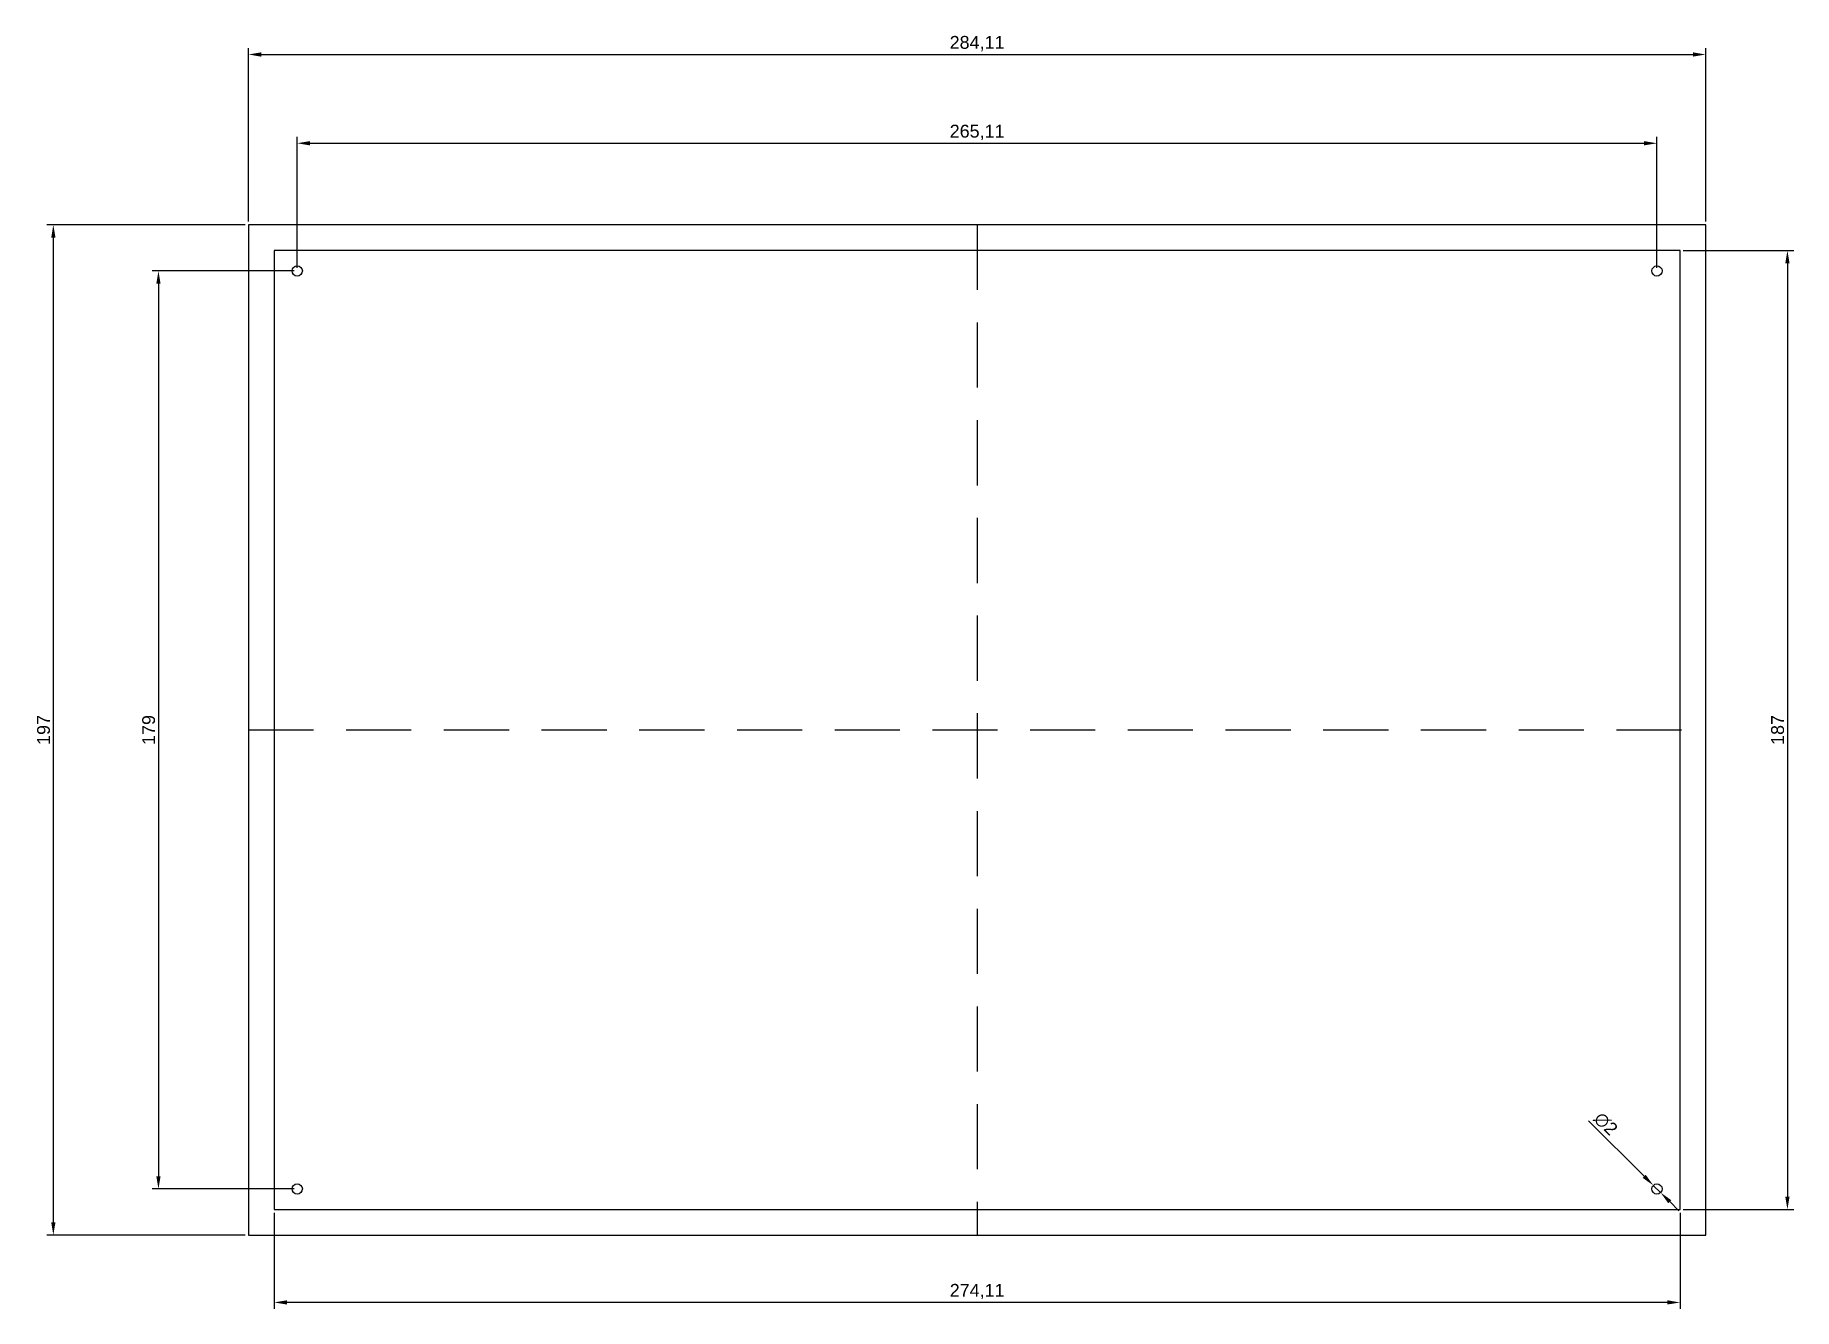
# Model space of a CAD drawing. Header units: millimetres. Extents: x -42 to 301, y -14 to 234.
import ezdxf

# ---------------------------------------------------------------- set-up
doc = ezdxf.new("R2010")
doc.units = ezdxf.units.MM
doc.linetypes.add('DASHED', pattern=[19.05, 12.7, -6.35])
doc.layers.add('图层1', color=10, linetype='DASHED')
doc.styles.get("Standard").update_dxf_attribs({"font": 'arial.ttf'})
doc.dimstyles.new('ISO-25', dxfattribs={"dimtxt": 2.5, "dimasz": 2.5, "dimexe": 1.25, "dimexo": 0.625, "dimtad": 1, "dimtxsty": 'Standard', "dimcen": 2.5, "dimadec": 0, "dimazin": 0, "dimtfac": 1, "dimtmove": 0, "dimatfit": 3, "dimfxl": 1, "dimarcsym": 0})

# ---------------------------------------------------------------- blocks, each defined once
blk = doc.blocks.new('*D8')
at = {"color": 0, "lineweight": -2, "transparency": 16777216}
for p, q in [((0, 197.62), (0, 231.46)), ((2.5, 230.21), (281.61, 230.21)), ((284.11, 197.62), (284.11, 231.46))]:
    blk.add_line(p, q, dxfattribs=at)
at = {"color": 0, "transparency": 16777216}
for points in [[(2.5, 230.63), (2.5, 229.79), (0, 230.21)], [(281.61, 230.63), (281.61, 229.79), (284.11, 230.21)]]:
    blk.add_solid(points, dxfattribs=at)
at = {"color": 0, "transparency": 16777216, "insert": (142.05, 232.34), "char_height": 2.5, "attachment_point": 5}
blk.add_mtext('284,11', dxfattribs=at)
blk = doc.blocks.new('*D10')
at = {"color": 0, "lineweight": -2, "transparency": 16777216}
for p, q in [((9.5, 188.62), (9.5, 214.15)), ((12, 212.9), (272.11, 212.9)), ((274.61, 188.62), (274.61, 214.15))]:
    blk.add_line(p, q, dxfattribs=at)
at = {"color": 0, "transparency": 16777216}
for points in [[(12, 213.32), (12, 212.49), (9.5, 212.9)], [(272.11, 213.32), (272.11, 212.49), (274.61, 212.9)]]:
    blk.add_solid(points, dxfattribs=at)
at = {"color": 0, "transparency": 16777216, "insert": (142.06, 215.03), "char_height": 2.5, "attachment_point": 5}
blk.add_mtext('265,11', dxfattribs=at)
blk = doc.blocks.new('*D11')
at = {"color": 0, "lineweight": -2, "transparency": 16777216}
for p, q in [((8.88, 188), (-18.81, 188)), ((-17.56, 185.5), (-17.56, 11.5)), ((8.88, 9), (-18.81, 9))]:
    blk.add_line(p, q, dxfattribs=at)
at = {"color": 0, "transparency": 16777216}
for points in [[(-17.97, 185.5), (-17.14, 185.5), (-17.56, 188)], [(-17.97, 11.5), (-17.14, 11.5), (-17.56, 9)]]:
    blk.add_solid(points, dxfattribs=at)
at = {"color": 0, "transparency": 16777216, "insert": (-19.46, 98.5), "char_height": 2.5, "attachment_point": 5, "rotation": 90}
blk.add_mtext('179', dxfattribs=at)
blk = doc.blocks.new('*D12')
at = {"color": 0, "lineweight": -2, "transparency": 16777216}
for p, q in [((-0.63, 197), (-39.3, 197)), ((-38.05, 194.5), (-38.05, 2.5)), ((-0.63, 0), (-39.3, 0))]:
    blk.add_line(p, q, dxfattribs=at)
at = {"color": 0, "transparency": 16777216}
for points in [[(-38.46, 194.5), (-37.63, 194.5), (-38.05, 197)], [(-38.46, 2.5), (-37.63, 2.5), (-38.05, 0)]]:
    blk.add_solid(points, dxfattribs=at)
at = {"color": 0, "transparency": 16777216, "insert": (-39.95, 98.5), "char_height": 2.5, "attachment_point": 5, "rotation": 90}
blk.add_mtext('197', dxfattribs=at)
blk = doc.blocks.new('*D13')
at = {"color": 0, "lineweight": -2, "transparency": 16777216}
for p, q in [((261.25, 22.27), (272.13, 11.47)), ((275.32, 8.3), (273.9, 9.7)), ((277.09, 6.53), (278.87, 4.77))]:
    blk.add_line(p, q, dxfattribs=at)
at = {"color": 0, "transparency": 16777216}
for points in [[(272.42, 11.76), (271.83, 11.17), (273.9, 9.7)], [(277.39, 6.83), (276.8, 6.24), (275.32, 8.3)]]:
    blk.add_solid(points, dxfattribs=at)
at = {"color": 0, "transparency": 16777216, "insert": (264.62, 21.7), "char_height": 2.5, "attachment_point": 5, "rotation": 315.1945}
blk.add_mtext('∅2', dxfattribs=at)
blk = doc.blocks.new('*D14')
at = {"color": 0, "lineweight": -2, "transparency": 16777216}
for p, q in [((279.74, 192), (301.29, 192)), ((300.04, 189.5), (300.04, 7.5)), ((279.74, 5), (301.29, 5))]:
    blk.add_line(p, q, dxfattribs=at)
at = {"color": 0, "transparency": 16777216}
for points in [[(299.63, 189.5), (300.46, 189.5), (300.04, 192)], [(299.63, 7.5), (300.46, 7.5), (300.04, 5)]]:
    blk.add_solid(points, dxfattribs=at)
at = {"color": 0, "transparency": 16777216, "insert": (298.14, 98.5), "char_height": 2.5, "attachment_point": 5, "rotation": 90}
blk.add_mtext('187', dxfattribs=at)
blk = doc.blocks.new('*D15')
at = {"color": 0, "lineweight": -2, "transparency": 16777216}
for p, q in [((5, 4.38), (5, -14.37)), ((279.11, 4.38), (279.11, -14.37)), ((276.61, -13.12), (7.5, -13.12))]:
    blk.add_line(p, q, dxfattribs=at)
at = {"color": 0, "transparency": 16777216}
for points in [[(7.5, -12.7), (7.5, -13.53), (5, -13.12)], [(276.61, -12.7), (276.61, -13.53), (279.11, -13.12)]]:
    blk.add_solid(points, dxfattribs=at)
at = {"color": 0, "transparency": 16777216, "insert": (142.06, -10.99), "char_height": 2.5, "attachment_point": 5}
blk.add_mtext('274,11', dxfattribs=at)

msp = doc.modelspace()

# ---------------------------------------------------------------- linework, layer by layer
for p, q in [((284.11, 197), (0, 197)), ((0, 197), (0, 0)), ((284.11, 0), (284.11, 197)), ((279.11, 192), (5, 192)), ((5, 192), (5, 5)), ((279.11, 5), (279.11, 192)), ((5, 5), (279.11, 5)), ((0, 0), (284.11, 0))]:
    msp.add_line(p, q)
for centre in [(9.5, 188), (274.61, 188), (9.5, 9), (274.61, 9)]:
    msp.add_circle(centre, 1)
at = {"layer": '图层1'}
for p, q in [((142.055, 197), (142.055, 0)), ((0, 98.5), (284.11, 98.5))]:
    msp.add_line(p, q, dxfattribs=at)

# ---------------------------------------------------------------- dimensions: what is measured, and where the dimension line sits
for base, p1, p2, picture, middle in [((284.11, 230.209), (0, 197), (284.11, 197), '*D8', (142.055, 232.337)), ((274.61, 212.903), (9.5, 188), (274.61, 188), '*D10', (142.055, 215.031)), ((5, -13.117), (279.11, 5), (5, 5), '*D15', (142.055, -10.989))]:
    dim = msp.add_linear_dim(base=base, p1=p1, p2=p2, dimstyle='ISO-25')
    dim.commit()
    dim.dimension.update_dxf_attribs({"geometry": picture, "text_midpoint": middle})
for base, p1, p2, picture, middle in [((-38.047, 0), (0, 197), (0, 0), '*D12', (-39.948, 98.5)), ((300.043, 5), (279.11, 192), (279.11, 5), '*D14', (298.142, 98.5)), ((-17.556, 9), (9.5, 188), (9.5, 9), '*D11', (-19.458, 98.5))]:
    dim = msp.add_linear_dim(base=base, p1=p1, p2=p2, angle=90, dimstyle='ISO-25')
    dim.commit()
    dim.dimension.update_dxf_attribs({"geometry": picture, "text_midpoint": middle})
dim = msp.add_diameter_dim_2p(p1=(275.32, 8.295), p2=(273.9, 9.705), dimstyle='ISO-25')
dim.commit()
dim.dimension.update_dxf_attribs({"geometry": '*D13', "text_midpoint": (263.231, 20.302), "dimtype": 163})

doc.saveas('drawing.dxf')
